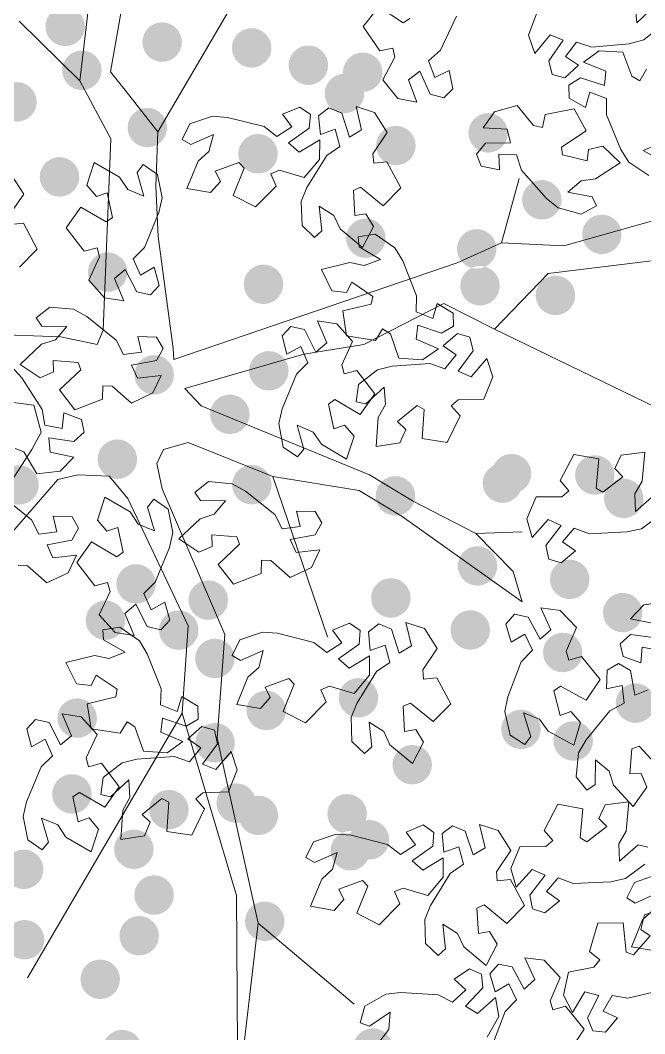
# Model space of a CAD drawing. Header units: millimetres. Extents: x 935 to 13922, y 3203 to 7816.
# Drawn here: x 4531.7 to 4587.6, y 7140.3 to 7231 of the extents above; entities that cross this region are included whole.
import ezdxf

# ---------------------------------------------------------------- set-up
doc = ezdxf.new("R2010")
doc.units = ezdxf.units.MM
doc.layers.add('ALBERI frutti - Fruit', color=7, linetype='Continuous', lineweight=5, true_color=0xfd8930)
doc.layers.add('Albero_tronco', color=7, linetype='Continuous', lineweight=5, true_color=0x846648)
doc.layers.add('ALBERO - TREE', color=96, linetype='Continuous', lineweight=5)

msp = doc.modelspace()

# ---------------------------------------------------------------- hatches: boundary and pattern name
at = {"layer": 'ALBERI frutti - Fruit', "lineweight": 30}
h = msp.add_hatch(color=256, dxfattribs=at)
h.dxf.hatch_style = 1
edge = h.paths.add_edge_path()
edge.add_arc((4511.46, 7260.96), 1.767, 0, 360)
edge = h.paths.add_edge_path()
edge.add_arc((4504.009, 7261.073), 1.767, 0, 360)
edge = h.paths.add_edge_path()
edge.add_arc((4513.956, 7248.64), 1.767, 0, 360)
edge = h.paths.add_edge_path()
edge.add_arc((4515.096, 7240.542), 1.767, 0, 360)
edge = h.paths.add_edge_path()
edge.add_arc((4538.759, 7245.944), 1.767, 0, 360)
edge = h.paths.add_edge_path()
edge.add_arc((4541.498, 7249.192), 1.767, 0, 360)
edge = h.paths.add_edge_path()
edge.add_arc((4526.317, 7234.492), 1.767, 0, 360)
edge = h.paths.add_edge_path()
edge.add_arc((4531.441, 7223.647), 1.767, 0, 360)
edge = h.paths.add_edge_path()
edge.add_arc((4535.759, 7230.398), 1.767, 0, 360)
edge = h.paths.add_edge_path()
edge.add_arc((4536.231, 7237.181), 1.767, 0, 360)
edge = h.paths.add_edge_path()
edge.add_arc((4571.409, 7245.07), 1.767, 0, 360)
edge = h.paths.add_edge_path()
edge.add_arc((4575.948, 7236.176), 1.767, 0, 360)
edge = h.paths.add_edge_path()
edge.add_arc((4579.685, 7243.054), 1.767, 0, 360)
edge = h.paths.add_edge_path()
edge.add_arc((4580.308, 7249.601), 1.767, 0, 360)
edge = h.paths.add_edge_path()
edge.add_arc((4572.057, 7250.801), 1.767, 0, 360)
edge = h.paths.add_edge_path()
edge.add_arc((4585.139, 7256.847), 1.767, 0, 360)
edge = h.paths.add_edge_path()
edge.add_arc((4574.289, 7258.212), 1.767, 0, 360)
edge = h.paths.add_edge_path()
edge.add_arc((4564.713, 7257.069), 1.767, 0, 360)
edge = h.paths.add_edge_path()
edge.add_arc((4549.891, 7264.367), 1.767, 0, 360)
edge = h.paths.add_edge_path()
edge.add_arc((4553.38, 7268.261), 1.767, 0, 360)
edge = h.paths.add_edge_path()
edge.add_arc((4572.278, 7275.868), 1.767, 0, 360)
edge = h.paths.add_edge_path()
edge.add_arc((4577.816, 7283.567), 1.767, 0, 360)
edge = h.paths.add_edge_path()
edge.add_arc((4571.988, 7279.172), 1.767, 0, 360)
edge = h.paths.add_edge_path()
edge.add_arc((4562.062, 7280.132), 1.767, 0, 360)
edge = h.paths.add_edge_path()
edge.add_arc((4556.917, 7295.607), 1.767, 0, 360)
edge = h.paths.add_edge_path()
edge.add_arc((4560.153, 7293.074), 1.767, 0, 360)
edge = h.paths.add_edge_path()
edge.add_arc((4564.751, 7288.419), 1.767, 0, 360)
edge = h.paths.add_edge_path()
edge.add_arc((4573.005, 7289.557), 1.767, 0, 360)
edge = h.paths.add_edge_path()
edge.add_arc((4534.645, 7285.614), 1.767, 0, 360)
edge = h.paths.add_edge_path()
edge.add_arc((4538.957, 7277.093), 1.767, 0, 360)
edge = h.paths.add_edge_path()
edge.add_arc((4543.123, 7267.902), 1.767, 0, 360)
edge = h.paths.add_edge_path()
edge.add_arc((4552.902, 7276.002), 1.767, 0, 360)
edge = h.paths.add_edge_path()
edge.add_arc((4531.021, 7258.049), 1.767, 0, 360)
edge = h.paths.add_edge_path()
edge.add_arc((4539.826, 7260.354), 1.767, 0, 360)
edge = h.paths.add_edge_path()
edge.add_arc((4547.96, 7247.745), 1.767, 0, 360)
edge = h.paths.add_edge_path()
edge.add_arc((4548.569, 7234.973), 1.767, 0, 360)
edge = h.paths.add_edge_path()
edge.add_arc((4552.444, 7228.478), 1.767, 0, 360)
edge = h.paths.add_edge_path()
edge.add_arc((4562.387, 7226.299), 1.767, 0, 360)
edge = h.paths.add_edge_path()
edge.add_arc((4553.017, 7219.001), 1.767, 0, 360)
edge = h.paths.add_edge_path()
edge.add_arc((4544.435, 7228.997), 1.767, 0, 360)
edge = h.paths.add_edge_path()
edge.add_arc((4543.112, 7221.347), 1.767, 0, 360)
edge = h.paths.add_edge_path()
edge.add_arc((4520.341, 7256.86), 1.767, 0, 360)
edge = h.paths.add_edge_path()
edge.add_arc((4551.864, 7258.07), 1.767, 0, 360)
edge = h.paths.add_edge_path()
edge.add_arc((4564.301, 7247.935), 1.767, 0, 360)
edge = h.paths.add_edge_path()
edge.add_arc((4512.087, 7282.492), 1.767, 0, 360)
edge = h.paths.add_edge_path()
edge.add_arc((4507.932, 7277.027), 1.767, 0, 360)
edge = h.paths.add_edge_path()
edge.add_arc((4524.362, 7275.293), 1.767, 0, 360)
edge = h.paths.add_edge_path()
edge.add_arc((4522.823, 7287.449), 1.767, 0, 360)
edge = h.paths.add_edge_path()
edge.add_arc((4536.651, 7295.149), 1.767, 0, 360)
edge = h.paths.add_edge_path()
edge.add_arc((4509.531, 7237.155), 1.767, 0, 360)
h = msp.add_hatch(color=256, dxfattribs=at)
h.dxf.hatch_style = 1
edge = h.paths.add_edge_path()
edge.add_arc((4512.064, 7192.278), 1.767, 0, 360)
edge = h.paths.add_edge_path()
edge.add_arc((4504.613, 7192.391), 1.767, 0, 360)
edge = h.paths.add_edge_path()
edge.add_arc((4514.56, 7179.959), 1.767, 0, 360)
edge = h.paths.add_edge_path()
edge.add_arc((4515.7, 7171.86), 1.767, 0, 360)
edge = h.paths.add_edge_path()
edge.add_arc((4539.363, 7177.263), 1.767, 0, 360)
edge = h.paths.add_edge_path()
edge.add_arc((4542.102, 7180.511), 1.767, 0, 360)
edge = h.paths.add_edge_path()
edge.add_arc((4526.921, 7165.811), 1.767, 0, 360)
edge = h.paths.add_edge_path()
edge.add_arc((4532.046, 7154.966), 1.767, 0, 360)
edge = h.paths.add_edge_path()
edge.add_arc((4536.363, 7161.717), 1.767, 0, 360)
edge = h.paths.add_edge_path()
edge.add_arc((4536.835, 7168.5), 1.767, 0, 360)
edge = h.paths.add_edge_path()
edge.add_arc((4572.013, 7176.388), 1.767, 0, 360)
edge = h.paths.add_edge_path()
edge.add_arc((4576.552, 7167.495), 1.767, 0, 360)
edge = h.paths.add_edge_path()
edge.add_arc((4580.289, 7174.372), 1.767, 0, 360)
edge = h.paths.add_edge_path()
edge.add_arc((4580.912, 7180.92), 1.767, 0, 360)
edge = h.paths.add_edge_path()
edge.add_arc((4572.661, 7182.12), 1.767, 0, 360)
edge = h.paths.add_edge_path()
edge.add_arc((4585.744, 7188.165), 1.767, 0, 360)
edge = h.paths.add_edge_path()
edge.add_arc((4574.893, 7189.53), 1.767, 0, 360)
edge = h.paths.add_edge_path()
edge.add_arc((4565.317, 7188.387), 1.767, 0, 360)
edge = h.paths.add_edge_path()
edge.add_arc((4550.495, 7195.686), 1.767, 0, 360)
edge = h.paths.add_edge_path()
edge.add_arc((4553.984, 7199.58), 1.767, 0, 360)
edge = h.paths.add_edge_path()
edge.add_arc((4572.882, 7207.187), 1.767, 0, 360)
edge = h.paths.add_edge_path()
edge.add_arc((4578.42, 7214.885), 1.767, 0, 360)
edge = h.paths.add_edge_path()
edge.add_arc((4572.592, 7210.491), 1.767, 0, 360)
edge = h.paths.add_edge_path()
edge.add_arc((4562.666, 7211.45), 1.767, 0, 360)
edge = h.paths.add_edge_path()
edge.add_arc((4557.521, 7226.926), 1.767, 0, 360)
edge = h.paths.add_edge_path()
edge.add_arc((4560.757, 7224.393), 1.767, 0, 360)
edge = h.paths.add_edge_path()
edge.add_arc((4565.355, 7219.737), 1.767, 0, 360)
edge = h.paths.add_edge_path()
edge.add_arc((4573.609, 7220.875), 1.767, 0, 360)
edge = h.paths.add_edge_path()
edge.add_arc((4535.249, 7216.933), 1.767, 0, 360)
edge = h.paths.add_edge_path()
edge.add_arc((4539.561, 7208.412), 1.767, 0, 360)
edge = h.paths.add_edge_path()
edge.add_arc((4543.727, 7199.221), 1.767, 0, 360)
edge = h.paths.add_edge_path()
edge.add_arc((4553.506, 7207.321), 1.767, 0, 360)
edge = h.paths.add_edge_path()
edge.add_arc((4531.625, 7189.368), 1.767, 0, 360)
edge = h.paths.add_edge_path()
edge.add_arc((4540.43, 7191.673), 1.767, 0, 360)
edge = h.paths.add_edge_path()
edge.add_arc((4548.564, 7179.064), 1.767, 0, 360)
edge = h.paths.add_edge_path()
edge.add_arc((4549.174, 7166.291), 1.767, 0, 360)
edge = h.paths.add_edge_path()
edge.add_arc((4553.049, 7159.796), 1.767, 0, 360)
edge = h.paths.add_edge_path()
edge.add_arc((4562.991, 7157.618), 1.767, 0, 360)
edge = h.paths.add_edge_path()
edge.add_arc((4553.621, 7150.319), 1.767, 0, 360)
edge = h.paths.add_edge_path()
edge.add_arc((4545.039, 7160.316), 1.767, 0, 360)
edge = h.paths.add_edge_path()
edge.add_arc((4543.716, 7152.666), 1.767, 0, 360)
edge = h.paths.add_edge_path()
edge.add_arc((4520.945, 7188.179), 1.767, 0, 360)
edge = h.paths.add_edge_path()
edge.add_arc((4552.468, 7189.388), 1.767, 0, 360)
edge = h.paths.add_edge_path()
edge.add_arc((4564.905, 7179.253), 1.767, 0, 360)
edge = h.paths.add_edge_path()
edge.add_arc((4512.691, 7213.811), 1.767, 0, 360)
edge = h.paths.add_edge_path()
edge.add_arc((4508.536, 7208.345), 1.767, 0, 360)
edge = h.paths.add_edge_path()
edge.add_arc((4524.966, 7206.611), 1.767, 0, 360)
edge = h.paths.add_edge_path()
edge.add_arc((4523.427, 7218.767), 1.767, 0, 360)
edge = h.paths.add_edge_path()
edge.add_arc((4537.255, 7226.468), 1.767, 0, 360)
edge = h.paths.add_edge_path()
edge.add_arc((4510.135, 7168.474), 1.767, 0, 360)
h = msp.add_hatch(color=256, dxfattribs=at)
h.dxf.hatch_style = 1
edge = h.paths.add_edge_path()
edge.add_arc((4583.159, 7190.261), 1.767, 0, 360)
edge = h.paths.add_edge_path()
edge.add_arc((4575.708, 7190.375), 1.767, 0, 360)
edge = h.paths.add_edge_path()
edge.add_arc((4585.655, 7177.942), 1.767, 0, 360)
edge = h.paths.add_edge_path()
edge.add_arc((4586.795, 7169.844), 1.767, 0, 360)
edge = h.paths.add_edge_path()
edge.add_arc((4610.458, 7175.246), 1.767, 0, 360)
edge = h.paths.add_edge_path()
edge.add_arc((4613.197, 7178.494), 1.767, 0, 360)
edge = h.paths.add_edge_path()
edge.add_arc((4598.016, 7163.794), 1.767, 0, 360)
edge = h.paths.add_edge_path()
edge.add_arc((4603.14, 7152.949), 1.767, 0, 360)
edge = h.paths.add_edge_path()
edge.add_arc((4607.458, 7159.7), 1.767, 0, 360)
edge = h.paths.add_edge_path()
edge.add_arc((4607.93, 7166.483), 1.767, 0, 360)
edge = h.paths.add_edge_path()
edge.add_arc((4643.108, 7174.371), 1.767, 0, 360)
edge = h.paths.add_edge_path()
edge.add_arc((4647.647, 7165.478), 1.767, 0, 360)
edge = h.paths.add_edge_path()
edge.add_arc((4651.384, 7172.356), 1.767, 0, 360)
edge = h.paths.add_edge_path()
edge.add_arc((4652.007, 7178.903), 1.767, 0, 360)
edge = h.paths.add_edge_path()
edge.add_arc((4643.756, 7180.103), 1.767, 0, 360)
edge = h.paths.add_edge_path()
edge.add_arc((4656.838, 7186.149), 1.767, 0, 360)
edge = h.paths.add_edge_path()
edge.add_arc((4645.988, 7187.513), 1.767, 0, 360)
edge = h.paths.add_edge_path()
edge.add_arc((4636.412, 7186.371), 1.767, 0, 360)
edge = h.paths.add_edge_path()
edge.add_arc((4621.59, 7193.669), 1.767, 0, 360)
edge = h.paths.add_edge_path()
edge.add_arc((4625.079, 7197.563), 1.767, 0, 360)
edge = h.paths.add_edge_path()
edge.add_arc((4643.977, 7205.17), 1.767, 0, 360)
edge = h.paths.add_edge_path()
edge.add_arc((4649.515, 7212.868), 1.767, 0, 360)
edge = h.paths.add_edge_path()
edge.add_arc((4643.687, 7208.474), 1.767, 0, 360)
edge = h.paths.add_edge_path()
edge.add_arc((4633.761, 7209.434), 1.767, 0, 360)
edge = h.paths.add_edge_path()
edge.add_arc((4628.615, 7224.909), 1.767, 0, 360)
edge = h.paths.add_edge_path()
edge.add_arc((4631.852, 7222.376), 1.767, 0, 360)
edge = h.paths.add_edge_path()
edge.add_arc((4636.45, 7217.721), 1.767, 0, 360)
edge = h.paths.add_edge_path()
edge.add_arc((4644.704, 7218.859), 1.767, 0, 360)
edge = h.paths.add_edge_path()
edge.add_arc((4606.344, 7214.916), 1.767, 0, 360)
edge = h.paths.add_edge_path()
edge.add_arc((4610.656, 7206.395), 1.767, 0, 360)
edge = h.paths.add_edge_path()
edge.add_arc((4614.822, 7197.204), 1.767, 0, 360)
edge = h.paths.add_edge_path()
edge.add_arc((4624.601, 7205.304), 1.767, 0, 360)
edge = h.paths.add_edge_path()
edge.add_arc((4602.72, 7187.351), 1.767, 0, 360)
edge = h.paths.add_edge_path()
edge.add_arc((4611.525, 7189.656), 1.767, 0, 360)
edge = h.paths.add_edge_path()
edge.add_arc((4619.659, 7177.047), 1.767, 0, 360)
edge = h.paths.add_edge_path()
edge.add_arc((4620.268, 7164.274), 1.767, 0, 360)
edge = h.paths.add_edge_path()
edge.add_arc((4624.143, 7157.779), 1.767, 0, 360)
edge = h.paths.add_edge_path()
edge.add_arc((4634.086, 7155.601), 1.767, 0, 360)
edge = h.paths.add_edge_path()
edge.add_arc((4624.716, 7148.303), 1.767, 0, 360)
edge = h.paths.add_edge_path()
edge.add_arc((4616.134, 7158.299), 1.767, 0, 360)
edge = h.paths.add_edge_path()
edge.add_arc((4614.811, 7150.649), 1.767, 0, 360)
edge = h.paths.add_edge_path()
edge.add_arc((4592.04, 7186.162), 1.767, 0, 360)
edge = h.paths.add_edge_path()
edge.add_arc((4623.563, 7187.372), 1.767, 0, 360)
edge = h.paths.add_edge_path()
edge.add_arc((4636, 7177.236), 1.767, 0, 360)
edge = h.paths.add_edge_path()
edge.add_arc((4583.786, 7211.794), 1.767, 0, 360)
edge = h.paths.add_edge_path()
edge.add_arc((4579.631, 7206.328), 1.767, 0, 360)
edge = h.paths.add_edge_path()
edge.add_arc((4596.061, 7204.595), 1.767, 0, 360)
edge = h.paths.add_edge_path()
edge.add_arc((4594.522, 7216.751), 1.767, 0, 360)
edge = h.paths.add_edge_path()
edge.add_arc((4608.35, 7224.451), 1.767, 0, 360)
edge = h.paths.add_edge_path()
edge.add_arc((4581.23, 7166.457), 1.767, 0, 360)
h = msp.add_hatch(color=256, dxfattribs=at)
h.dxf.hatch_style = 1
edge = h.paths.add_edge_path()
edge.add_arc((4500.463, 7141.724), 1.767, 0, 360)
edge = h.paths.add_edge_path()
edge.add_arc((4493.012, 7141.837), 1.767, 0, 360)
edge = h.paths.add_edge_path()
edge.add_arc((4502.959, 7129.404), 1.767, 0, 360)
edge = h.paths.add_edge_path()
edge.add_arc((4504.099, 7121.306), 1.767, 0, 360)
edge = h.paths.add_edge_path()
edge.add_arc((4527.762, 7126.708), 1.767, 0, 360)
edge = h.paths.add_edge_path()
edge.add_arc((4530.501, 7129.957), 1.767, 0, 360)
edge = h.paths.add_edge_path()
edge.add_arc((4515.32, 7115.257), 1.767, 0, 360)
edge = h.paths.add_edge_path()
edge.add_arc((4520.445, 7104.412), 1.767, 0, 360)
edge = h.paths.add_edge_path()
edge.add_arc((4524.762, 7111.162), 1.767, 0, 360)
edge = h.paths.add_edge_path()
edge.add_arc((4525.234, 7117.945), 1.767, 0, 360)
edge = h.paths.add_edge_path()
edge.add_arc((4560.412, 7125.834), 1.767, 0, 360)
edge = h.paths.add_edge_path()
edge.add_arc((4564.951, 7116.94), 1.767, 0, 360)
edge = h.paths.add_edge_path()
edge.add_arc((4568.688, 7123.818), 1.767, 0, 360)
edge = h.paths.add_edge_path()
edge.add_arc((4569.312, 7130.365), 1.767, 0, 360)
edge = h.paths.add_edge_path()
edge.add_arc((4561.06, 7131.566), 1.767, 0, 360)
edge = h.paths.add_edge_path()
edge.add_arc((4574.143, 7137.611), 1.767, 0, 360)
edge = h.paths.add_edge_path()
edge.add_arc((4563.292, 7138.976), 1.767, 0, 360)
edge = h.paths.add_edge_path()
edge.add_arc((4553.716, 7137.833), 1.767, 0, 360)
edge = h.paths.add_edge_path()
edge.add_arc((4538.894, 7145.131), 1.767, 0, 360)
edge = h.paths.add_edge_path()
edge.add_arc((4542.383, 7149.026), 1.767, 0, 360)
edge = h.paths.add_edge_path()
edge.add_arc((4561.281, 7156.633), 1.767, 0, 360)
edge = h.paths.add_edge_path()
edge.add_arc((4566.82, 7164.331), 1.767, 0, 360)
edge = h.paths.add_edge_path()
edge.add_arc((4560.991, 7159.937), 1.767, 0, 360)
edge = h.paths.add_edge_path()
edge.add_arc((4551.065, 7160.896), 1.767, 0, 360)
edge = h.paths.add_edge_path()
edge.add_arc((4545.92, 7176.371), 1.767, 0, 360)
edge = h.paths.add_edge_path()
edge.add_arc((4549.156, 7173.838), 1.767, 0, 360)
edge = h.paths.add_edge_path()
edge.add_arc((4553.754, 7169.183), 1.767, 0, 360)
edge = h.paths.add_edge_path()
edge.add_arc((4562.008, 7170.321), 1.767, 0, 360)
edge = h.paths.add_edge_path()
edge.add_arc((4523.648, 7166.379), 1.767, 0, 360)
edge = h.paths.add_edge_path()
edge.add_arc((4527.961, 7157.857), 1.767, 0, 360)
edge = h.paths.add_edge_path()
edge.add_arc((4532.126, 7148.667), 1.767, 0, 360)
edge = h.paths.add_edge_path()
edge.add_arc((4541.905, 7156.766), 1.767, 0, 360)
edge = h.paths.add_edge_path()
edge.add_arc((4520.024, 7138.813), 1.767, 0, 360)
edge = h.paths.add_edge_path()
edge.add_arc((4528.829, 7141.119), 1.767, 0, 360)
edge = h.paths.add_edge_path()
edge.add_arc((4536.963, 7128.51), 1.767, 0, 360)
edge = h.paths.add_edge_path()
edge.add_arc((4537.573, 7115.737), 1.767, 0, 360)
edge = h.paths.add_edge_path()
edge.add_arc((4541.448, 7109.242), 1.767, 0, 360)
edge = h.paths.add_edge_path()
edge.add_arc((4551.39, 7107.064), 1.767, 0, 360)
edge = h.paths.add_edge_path()
edge.add_arc((4542.02, 7099.765), 1.767, 0, 360)
edge = h.paths.add_edge_path()
edge.add_arc((4533.438, 7109.762), 1.767, 0, 360)
edge = h.paths.add_edge_path()
edge.add_arc((4532.115, 7102.112), 1.767, 0, 360)
edge = h.paths.add_edge_path()
edge.add_arc((4509.344, 7137.624), 1.767, 0, 360)
edge = h.paths.add_edge_path()
edge.add_arc((4540.867, 7138.834), 1.767, 0, 360)
edge = h.paths.add_edge_path()
edge.add_arc((4553.304, 7128.699), 1.767, 0, 360)
edge = h.paths.add_edge_path()
edge.add_arc((4501.09, 7163.256), 1.767, 0, 360)
edge = h.paths.add_edge_path()
edge.add_arc((4496.935, 7157.791), 1.767, 0, 360)
edge = h.paths.add_edge_path()
edge.add_arc((4513.365, 7156.057), 1.767, 0, 360)
edge = h.paths.add_edge_path()
edge.add_arc((4511.826, 7168.213), 1.767, 0, 360)
edge = h.paths.add_edge_path()
edge.add_arc((4525.654, 7175.914), 1.767, 0, 360)
edge = h.paths.add_edge_path()
edge.add_arc((4498.534, 7117.919), 1.767, 0, 360)

# ---------------------------------------------------------------- linework, layer by layer
at = {"layer": 'ALBERO - TREE', "lineweight": 9}
for points in [[(4570.77, 7231.328), (4569.339, 7228.283), (4568.264, 7227.327), (4568.846, 7225.832), (4570.116, 7226.458), (4570.461, 7224.818), (4569.636, 7224.004), (4568.435, 7224.349), (4568.435, 7224.349), (4567.508, 7226.4), (4566.495, 7225.627), (4567.233, 7223.612), (4565.534, 7223.959), (4564.195, 7225.606), (4565.259, 7227.645), (4565.088, 7228.464), (4563.919, 7228.212), (4563.919, 7228.212), (4562.426, 7230.384), (4563.815, 7232.158), (4566.013, 7230.73), (4566.615, 7231.098)], [(4586.782, 7232.283), (4586.914, 7230.726), (4588.521, 7232.254)], [(4589.21, 7230.548), (4587.539, 7229.201), (4586.236, 7228.851), (4582.886, 7228.537), (4581.516, 7228.977), (4580.524, 7227.717), (4581.708, 7226.94), (4580.47, 7225.811), (4579.351, 7226.108), (4579.037, 7227.317), (4579.037, 7227.317), (4580.334, 7229.158), (4579.154, 7229.638), (4577.792, 7227.979), (4577.228, 7229.619), (4577.967, 7231.608)], [(4587.999, 7217.061), (4586.215, 7218.255), (4585.492, 7219.394), (4584.194, 7222.498), (4584.205, 7223.936), (4582.706, 7224.507), (4582.318, 7223.146), (4580.871, 7223.99), (4580.821, 7225.148), (4581.882, 7225.807), (4581.882, 7225.807), (4584.025, 7225.118), (4584.131, 7226.388), (4582.142, 7227.193), (4583.539, 7228.221), (4585.659, 7228.109), (4586.457, 7225.951), (4587.179, 7225.529), (4587.776, 7226.566)], [(4588.931, 7219.896), (4587.484, 7219.306), (4589.422, 7218.228)], [(4530.905, 7217.19), (4532.048, 7215.401), (4530.758, 7213.496)], [(4530.836, 7212.663), (4532.026, 7212.781), (4532.026, 7212.781), (4533.262, 7210.454), (4531.68, 7208.848)], [(4530.97, 7199.96), (4531.878, 7198.961), (4533.691, 7196.127), (4533.927, 7194.708), (4535.502, 7194.404), (4535.65, 7195.812), (4537.221, 7195.229), (4537.469, 7194.097), (4536.538, 7193.265), (4536.538, 7193.265), (4534.308, 7193.575), (4534.422, 7192.305), (4536.52, 7191.855), (4535.32, 7190.602), (4533.213, 7190.348), (4532.056, 7192.336), (4531.271, 7192.627)], [(4589.08, 7186.719), (4587.348, 7185.45), (4586.031, 7185.16), (4582.67, 7184.999), (4581.322, 7185.501), (4580.273, 7184.287), (4581.421, 7183.457), (4580.133, 7182.385), (4579.028, 7182.733), (4578.77, 7183.955), (4578.77, 7183.955), (4580.149, 7185.735), (4578.992, 7186.268), (4577.556, 7184.673), (4577.067, 7186.337), (4577.896, 7188.291), (4580.196, 7188.305), (4580.84, 7188.84), (4580.069, 7189.755), (4580.069, 7189.755), (4581.289, 7192.091), (4583.508, 7191.694), (4583.275, 7189.083), (4583.882, 7188.724), (4585.679, 7190.105), (4584.964, 7190.833), (4585.514, 7192.037), (4587.638, 7192.306), (4587.402, 7189.696), (4586.732, 7188.563), (4586.793, 7187.002), (4588.468, 7188.455)], [(4530.119, 7188.349), (4532.738, 7186.237), (4533.412, 7184.967), (4535.002, 7185.178), (4534.696, 7186.56), (4536.371, 7186.506), (4536.965, 7185.511), (4536.346, 7184.427), (4536.346, 7184.427), (4534.133, 7184.013), (4534.644, 7182.845), (4536.777, 7183.084), (4536.037, 7181.516), (4534.12, 7180.605), (4532.391, 7182.123), (4531.555, 7182.15)], [(4588.462, 7176.96), (4586.359, 7177.387), (4587.543, 7178.653), (4589.648, 7178.931)], [(4588.984, 7174.563), (4587.406, 7174.85), (4587.274, 7173.44), (4585.696, 7174.005), (4585.435, 7175.134), (4586.357, 7175.977), (4586.357, 7175.977), (4588.59, 7175.692)], [(4588.916, 7164.051), (4587.135, 7165.976), (4586.462, 7165.766), (4586.281, 7163.507), (4587.301, 7163.549), (4587.824, 7162.334), (4586.599, 7160.578), (4584.822, 7162.503), (4584.431, 7163.76), (4583.232, 7164.762), (4583.187, 7162.545), (4582.456, 7162.042), (4581.489, 7163.256), (4581.709, 7165.391), (4582.377, 7166.563), (4584.512, 7169.164), (4585.789, 7169.827), (4585.591, 7171.419), (4584.206, 7171.124), (4584.275, 7172.799), (4585.275, 7173.385), (4586.354, 7172.756), (4586.354, 7172.756), (4586.749, 7170.54), (4587.921, 7171.04)], [(4587.644, 7155.418), (4585.913, 7154.148), (4584.596, 7153.858), (4581.235, 7153.697), (4579.887, 7154.199), (4578.838, 7152.985), (4579.986, 7152.156), (4578.698, 7151.083), (4577.593, 7151.432), (4577.335, 7152.654), (4577.335, 7152.654), (4578.714, 7154.433), (4577.557, 7154.967), (4576.121, 7153.371), (4575.632, 7155.035), (4576.461, 7156.989), (4578.761, 7157.003), (4579.404, 7157.538), (4578.634, 7158.453), (4578.634, 7158.453), (4579.854, 7160.789), (4582.073, 7160.392), (4581.84, 7157.781), (4582.447, 7157.422), (4584.244, 7158.803), (4583.529, 7159.531), (4584.079, 7160.735), (4586.203, 7161.004), (4585.967, 7158.394), (4585.297, 7157.262), (4585.358, 7155.7), (4587.033, 7157.154), (4587.896, 7156.949)], [(4588.805, 7152.852), (4586.777, 7151.955), (4586.012, 7152.404), (4586.703, 7153.794), (4588.731, 7154.498)], [(4589.395, 7144.225), (4586.124, 7143.436), (4584.706, 7143.675), (4583.904, 7142.286), (4585.187, 7141.687), (4584.123, 7140.392), (4582.972, 7140.526), (4582.49, 7141.678), (4582.49, 7141.678), (4583.51, 7143.685), (4582.273, 7143.992), (4581.163, 7142.155), (4580.37, 7143.698), (4580.817, 7145.772), (4583.074, 7146.218), (4583.605, 7146.865), (4582.677, 7147.618), (4582.677, 7147.618), (4583.436, 7150.142), (4585.69, 7150.169), (4585.952, 7147.56), (4586.615, 7147.322), (4588.121, 7149.016), (4587.282, 7149.597), (4587.596, 7150.882), (4589.632, 7151.546)], [(4588.548, 7147.664), (4586.439, 7148.03), (4587.431, 7150.456), (4588.404, 7151.341)], [(4573.944, 7139.1), (4575.143, 7142.244), (4576.142, 7143.278), (4575.45, 7144.725), (4574.23, 7144.006), (4573.764, 7145.615), (4574.526, 7146.488), (4575.749, 7146.235), (4575.749, 7146.235), (4576.827, 7144.259), (4577.779, 7145.105), (4576.893, 7147.06), (4578.613, 7146.841), (4580.071, 7145.299), (4579.163, 7143.186), (4579.395, 7142.382), (4580.542, 7142.721), (4580.542, 7142.721), (4582.194, 7140.668), (4580.941, 7138.794)], [(4563.93, 7139.586), (4564.719, 7140.639), (4564.829, 7142.198), (4563.006, 7140.936), (4562.17, 7141.234), (4562.588, 7142.728), (4564.447, 7143.801), (4565.788, 7143.946), (4569.147, 7143.739), (4570.432, 7143.093), (4571.607, 7144.185), (4570.556, 7145.135), (4571.954, 7146.06), (4573.014, 7145.593), (4573.137, 7144.351), (4573.137, 7144.351), (4571.572, 7142.732), (4572.664, 7142.076), (4574.265, 7143.505), (4574.57, 7141.798), (4573.533, 7139.946)]]:
    msp.add_lwpolyline(points, dxfattribs=at)
for points in [[(4546.924, 7221.669), (4548.952, 7222.373), (4550.296, 7222.263), (4553.556, 7221.429), (4554.697, 7220.554), (4556.056, 7221.406), (4555.203, 7222.536), (4556.749, 7223.182), (4557.703, 7222.525), (4557.591, 7221.281), (4557.591, 7221.281), (4555.749, 7219.985), (4556.699, 7219.135), (4558.54, 7220.238), (4558.518, 7218.504), (4557.152, 7216.88), (4554.949, 7217.542), (4554.177, 7217.22), (4554.644, 7216.119), (4554.644, 7216.119), (4552.792, 7214.245), (4550.787, 7215.276), (4551.778, 7217.704), (4551.303, 7218.225), (4549.179, 7217.433), (4549.649, 7216.527), (4548.77, 7215.538), (4546.66, 7215.905), (4547.652, 7218.33), (4548.625, 7219.216), (4549.026, 7220.727), (4546.998, 7219.829), (4546.234, 7220.279)], [(4556.958, 7212.576), (4556.891, 7214.721), (4557.396, 7215.972), (4559.165, 7218.835), (4560.341, 7219.663), (4559.932, 7221.214), (4558.599, 7220.737), (4558.444, 7222.405), (4559.356, 7223.12), (4560.51, 7222.641), (4560.51, 7222.641), (4561.197, 7220.498), (4562.292, 7221.15), (4561.788, 7223.236), (4563.436, 7222.698), (4564.579, 7220.91), (4563.29, 7219.005), (4563.367, 7218.172), (4564.557, 7218.29), (4564.557, 7218.29), (4565.794, 7215.962), (4564.212, 7214.357), (4562.19, 7216.026), (4561.551, 7215.729), (4561.674, 7213.465), (4562.679, 7213.643), (4563.36, 7212.509), (4562.381, 7210.605), (4560.362, 7212.275), (4559.807, 7213.468), (4558.484, 7214.301), (4558.736, 7212.098), (4558.079, 7211.502)], [(4581.942, 7213.59), (4579.871, 7214.156), (4578.824, 7215.007), (4576.608, 7217.538), (4576.162, 7218.905), (4574.559, 7218.971), (4574.623, 7217.557), (4572.983, 7217.898), (4572.568, 7218.98), (4573.364, 7219.942), (4573.364, 7219.942), (4575.615, 7219.969), (4575.313, 7221.207), (4573.171, 7221.339), (4574.17, 7222.757), (4576.215, 7223.323), (4577.657, 7221.531), (4578.476, 7221.36), (4578.713, 7222.532), (4578.713, 7222.532), (4581.301, 7223.031), (4582.371, 7221.047), (4580.181, 7219.605), (4580.278, 7218.906), (4582.477, 7218.358), (4582.602, 7219.371), (4583.887, 7219.689), (4585.419, 7218.194), (4583.229, 7216.755), (4581.926, 7216.575), (4580.741, 7215.556), (4582.921, 7215.148), (4583.297, 7214.345)], [(4544.022, 7217.161), (4544.439, 7215.055), (4544.145, 7213.738), (4542.868, 7210.625), (4541.843, 7209.616), (4542.5, 7208.152), (4543.737, 7208.841), (4544.163, 7207.22), (4543.38, 7206.367), (4542.164, 7206.65), (4542.164, 7206.65), (4541.135, 7208.653), (4540.162, 7207.83), (4541, 7205.854), (4539.285, 7206.115), (4537.866, 7207.693), (4538.826, 7209.783), (4538.614, 7210.592), (4537.459, 7210.282), (4537.459, 7210.282), (4535.859, 7212.376), (4537.157, 7214.218), (4539.424, 7212.902), (4540.006, 7213.299), (4539.516, 7215.512), (4538.553, 7215.173), (4537.696, 7216.18), (4538.351, 7218.219), (4540.615, 7216.901), (4541.358, 7215.814), (4542.799, 7215.209), (4542.19, 7217.342), (4542.742, 7218.037)], [(4563.511, 7211.81), (4565.27, 7210.579), (4565.969, 7209.425), (4567.202, 7206.295), (4567.161, 7204.857), (4568.648, 7204.255), (4569.064, 7205.608), (4570.494, 7204.734), (4570.519, 7203.576), (4569.445, 7202.938), (4569.445, 7202.938), (4567.317, 7203.671), (4567.184, 7202.404), (4569.156, 7201.558), (4567.738, 7200.56), (4565.622, 7200.716), (4564.868, 7202.889), (4564.155, 7203.326), (4563.536, 7202.303), (4563.536, 7202.303), (4560.932, 7202.706), (4560.594, 7204.934), (4563.141, 7205.554), (4563.286, 7206.244), (4561.4, 7207.501), (4560.94, 7206.59), (4559.624, 7206.723), (4558.685, 7208.648), (4561.232, 7209.264), (4562.52, 7208.994), (4563.979, 7209.555), (4562.064, 7210.673), (4561.98, 7211.556)], [(4534.377, 7205.29), (4536.514, 7205.089), (4537.692, 7204.43), (4540.311, 7202.318), (4540.986, 7201.048), (4542.576, 7201.259), (4542.269, 7202.641), (4543.944, 7202.587), (4544.538, 7201.592), (4543.919, 7200.508), (4543.919, 7200.508), (4541.707, 7200.094), (4542.217, 7198.926), (4544.35, 7199.165), (4543.61, 7197.597), (4541.693, 7196.687), (4539.964, 7198.204), (4539.128, 7198.231), (4539.096, 7197.036), (4539.096, 7197.036), (4536.632, 7196.1), (4535.237, 7197.87), (4537.146, 7199.668), (4536.931, 7200.339), (4534.67, 7200.5), (4534.721, 7199.481), (4533.51, 7198.947), (4531.744, 7200.157), (4533.653, 7201.951), (4534.907, 7202.352), (4535.898, 7203.56), (4533.681, 7203.586), (4533.172, 7204.313)], [(4555.282, 7192.761), (4554.872, 7194.868), (4555.171, 7196.184), (4556.459, 7199.292), (4557.487, 7200.298), (4556.836, 7201.764), (4555.596, 7201.08), (4555.176, 7202.702), (4555.962, 7203.553), (4557.177, 7203.265), (4557.177, 7203.265), (4558.199, 7201.259), (4559.175, 7202.079), (4558.344, 7204.057), (4560.057, 7203.79), (4561.471, 7202.207), (4560.504, 7200.121), (4560.713, 7199.311), (4561.869, 7199.617), (4561.869, 7199.617), (4563.462, 7197.518), (4562.158, 7195.68), (4559.895, 7197.004), (4559.312, 7196.608), (4559.795, 7194.394), (4560.758, 7194.73), (4561.612, 7193.72), (4560.95, 7191.683), (4558.69, 7193.009), (4557.951, 7194.098), (4556.513, 7194.709), (4557.114, 7192.574), (4556.56, 7191.881)], [(4562.02, 7198.351), (4563.719, 7199.663), (4565.029, 7199.986), (4568.385, 7200.23), (4569.745, 7199.762), (4570.763, 7201.001), (4569.595, 7201.802), (4570.856, 7202.906), (4571.97, 7202.585), (4572.258, 7201.369), (4572.258, 7201.369), (4570.923, 7199.557), (4572.093, 7199.052), (4573.489, 7200.682), (4574.019, 7199.031), (4573.239, 7197.057), (4570.94, 7196.986), (4570.31, 7196.435), (4571.102, 7195.54), (4571.102, 7195.54), (4569.941, 7193.174), (4567.713, 7193.516), (4567.881, 7196.132), (4567.266, 7196.476), (4565.503, 7195.051), (4566.236, 7194.341), (4565.716, 7193.124), (4563.599, 7192.802), (4563.77, 7195.417), (4564.412, 7196.566), (4564.312, 7198.125), (4562.674, 7196.631), (4561.806, 7196.814)], [(4548.577, 7189.682), (4550.714, 7189.481), (4551.892, 7188.822), (4554.511, 7186.71), (4555.185, 7185.44), (4556.775, 7185.651), (4556.468, 7187.033), (4558.143, 7186.979), (4558.738, 7185.984), (4558.119, 7184.9), (4558.119, 7184.9), (4555.906, 7184.486), (4556.417, 7183.318), (4558.549, 7183.557), (4557.81, 7181.989), (4555.892, 7181.078), (4554.164, 7182.596), (4553.327, 7182.623), (4553.295, 7181.428), (4553.295, 7181.428), (4550.832, 7180.492), (4549.437, 7182.262), (4551.346, 7184.059), (4551.131, 7184.731), (4548.87, 7184.892), (4548.921, 7183.873), (4547.71, 7183.339), (4545.943, 7184.548), (4547.853, 7186.343), (4549.106, 7186.744), (4550.098, 7187.952), (4547.88, 7187.978), (4547.372, 7188.705)], [(4544.969, 7187.206), (4545.386, 7185.1), (4545.092, 7183.783), (4543.815, 7180.67), (4542.79, 7179.661), (4543.446, 7178.197), (4544.683, 7178.886), (4545.11, 7177.265), (4544.327, 7176.412), (4543.11, 7176.695), (4543.11, 7176.695), (4542.082, 7178.698), (4541.109, 7177.875), (4541.946, 7175.899), (4540.232, 7176.16), (4538.812, 7177.738), (4539.773, 7179.828), (4539.56, 7180.637), (4538.406, 7180.327), (4538.406, 7180.327), (4536.805, 7182.421), (4538.104, 7184.263), (4540.371, 7182.947), (4540.953, 7183.345), (4540.462, 7185.558), (4539.5, 7185.218), (4538.642, 7186.225), (4539.297, 7188.264), (4541.562, 7186.946), (4542.305, 7185.86), (4543.745, 7185.254), (4543.137, 7187.387), (4543.688, 7188.082)], [(4575.586, 7166.983), (4575.117, 7169.078), (4575.379, 7170.402), (4576.578, 7173.545), (4577.577, 7174.58), (4576.885, 7176.027), (4575.665, 7175.307), (4575.199, 7176.917), (4575.961, 7177.79), (4577.184, 7177.537), (4577.184, 7177.537), (4578.262, 7175.56), (4579.214, 7176.407), (4578.328, 7178.361), (4580.048, 7178.143), (4581.506, 7176.601), (4580.598, 7174.487), (4580.83, 7173.684), (4581.977, 7174.023), (4581.977, 7174.023), (4583.629, 7171.969), (4582.376, 7170.095), (4580.077, 7171.355), (4579.505, 7170.943), (4580.05, 7168.743), (4581.004, 7169.106), (4581.886, 7168.12), (4581.282, 7166.066), (4578.986, 7167.328), (4578.216, 7168.395), (4576.761, 7168.965), (4577.422, 7166.848), (4576.888, 7166.139)], [(4540.65, 7176.648), (4542.409, 7175.417), (4543.108, 7174.263), (4544.342, 7171.133), (4544.301, 7169.695), (4545.787, 7169.093), (4546.203, 7170.446), (4547.633, 7169.572), (4547.659, 7168.413), (4546.585, 7167.776), (4546.585, 7167.776), (4544.456, 7168.509), (4544.323, 7167.242), (4546.296, 7166.396), (4544.878, 7165.398), (4542.761, 7165.554), (4542.007, 7167.727), (4541.294, 7168.164), (4540.676, 7167.14), (4540.676, 7167.14), (4538.071, 7167.543), (4537.733, 7169.772), (4540.281, 7170.391), (4540.425, 7171.081), (4538.539, 7172.339), (4538.08, 7171.427), (4536.763, 7171.561), (4535.825, 7173.485), (4538.372, 7174.102), (4539.66, 7173.832), (4541.118, 7174.392), (4539.203, 7175.51), (4539.12, 7176.393)], [(4551.389, 7175.495), (4553.417, 7176.199), (4554.762, 7176.089), (4558.021, 7175.256), (4559.162, 7174.38), (4560.521, 7175.232), (4559.668, 7176.362), (4561.214, 7177.009), (4562.168, 7176.351), (4562.056, 7175.107), (4562.056, 7175.107), (4560.215, 7173.811), (4561.164, 7172.961), (4563.005, 7174.064), (4562.983, 7172.33), (4561.617, 7170.706), (4559.414, 7171.369), (4558.642, 7171.046), (4559.109, 7169.946), (4559.109, 7169.946), (4557.257, 7168.071), (4555.253, 7169.102), (4556.243, 7171.53), (4555.768, 7172.051), (4553.644, 7171.259), (4554.114, 7170.353), (4553.235, 7169.364), (4551.125, 7169.731), (4552.117, 7172.157), (4553.091, 7173.042), (4553.491, 7174.553), (4551.463, 7173.656), (4550.699, 7174.105)], [(4561.423, 7166.402), (4561.356, 7168.548), (4561.862, 7169.798), (4563.63, 7172.661), (4564.806, 7173.489), (4564.398, 7175.04), (4563.065, 7174.563), (4562.909, 7176.232), (4563.821, 7176.946), (4564.975, 7176.467), (4564.975, 7176.467), (4565.662, 7174.324), (4566.757, 7174.976), (4566.253, 7177.062), (4567.902, 7176.525), (4569.044, 7174.736), (4567.755, 7172.831), (4567.832, 7171.998), (4569.022, 7172.116), (4569.022, 7172.116), (4570.259, 7169.789), (4568.677, 7168.183), (4566.655, 7169.852), (4566.016, 7169.555), (4566.139, 7167.291), (4567.144, 7167.47), (4567.825, 7166.335), (4566.846, 7164.431), (4564.827, 7166.102), (4564.272, 7167.295), (4562.95, 7168.128), (4563.201, 7165.924), (4562.544, 7165.329)], [(4532.422, 7157.599), (4532.012, 7159.706), (4532.311, 7161.022), (4533.598, 7164.13), (4534.627, 7165.136), (4533.975, 7166.602), (4532.736, 7165.917), (4532.315, 7167.539), (4533.101, 7168.39), (4534.317, 7168.103), (4534.317, 7168.103), (4535.338, 7166.097), (4536.314, 7166.916), (4535.483, 7168.895), (4537.197, 7168.628), (4538.611, 7167.045), (4537.643, 7164.958), (4537.853, 7164.148), (4539.009, 7164.455), (4539.009, 7164.455), (4540.602, 7162.356), (4539.297, 7160.518), (4537.034, 7161.842), (4536.451, 7161.446), (4536.934, 7159.231), (4537.898, 7159.568), (4538.752, 7158.557), (4538.09, 7156.521), (4535.83, 7157.847), (4535.091, 7158.936), (4533.652, 7159.546), (4534.253, 7157.412), (4533.699, 7156.718)], [(4539.159, 7163.189), (4540.859, 7164.501), (4542.169, 7164.823), (4545.524, 7165.067), (4546.885, 7164.599), (4547.903, 7165.839), (4546.735, 7166.64), (4547.996, 7167.743), (4549.109, 7167.422), (4549.397, 7166.207), (4549.397, 7166.207), (4548.063, 7164.394), (4549.233, 7163.89), (4550.628, 7165.52), (4551.158, 7163.869), (4550.378, 7161.895), (4548.079, 7161.824), (4547.449, 7161.273), (4548.242, 7160.377), (4548.242, 7160.377), (4547.08, 7158.012), (4544.852, 7158.354), (4545.021, 7160.97), (4544.405, 7161.314), (4542.643, 7159.888), (4543.376, 7159.178), (4542.856, 7157.962), (4540.739, 7157.64), (4540.91, 7160.254), (4541.551, 7161.403), (4541.452, 7162.963), (4539.813, 7161.468), (4538.946, 7161.652)], [(4557.984, 7157.423), (4560.012, 7158.127), (4561.357, 7158.018), (4564.616, 7157.184), (4565.758, 7156.308), (4567.116, 7157.16), (4566.263, 7158.29), (4567.809, 7158.937), (4568.763, 7158.279), (4568.651, 7157.035), (4568.651, 7157.035), (4566.81, 7155.74), (4567.759, 7154.89), (4569.6, 7155.992), (4569.578, 7154.258), (4568.212, 7152.634), (4566.009, 7153.297), (4565.237, 7152.974), (4565.704, 7151.874), (4565.704, 7151.874), (4563.852, 7149.999), (4561.848, 7151.031), (4562.838, 7153.458), (4562.363, 7153.979), (4560.239, 7153.187), (4560.709, 7152.281), (4559.83, 7151.293), (4557.72, 7151.659), (4558.713, 7154.085), (4559.686, 7154.97), (4560.086, 7156.481), (4558.058, 7155.584), (4557.294, 7156.033)], [(4568.018, 7148.33), (4567.951, 7150.476), (4568.457, 7151.726), (4570.225, 7154.589), (4571.401, 7155.417), (4570.993, 7156.968), (4569.66, 7156.491), (4569.504, 7158.16), (4570.416, 7158.874), (4571.57, 7158.396), (4571.57, 7158.396), (4572.257, 7156.252), (4573.352, 7156.905), (4572.848, 7158.991), (4574.497, 7158.453), (4575.639, 7156.664), (4574.35, 7154.759), (4574.428, 7153.926), (4575.618, 7154.044), (4575.618, 7154.044), (4576.854, 7151.717), (4575.272, 7150.111), (4573.25, 7151.78), (4572.611, 7151.483), (4572.734, 7149.22), (4573.739, 7149.398), (4574.42, 7148.263), (4573.441, 7146.359), (4571.422, 7148.03), (4570.867, 7149.223), (4569.545, 7150.056), (4569.796, 7147.852), (4569.139, 7147.257)]]:
    msp.add_lwpolyline(points, close=True, dxfattribs=at)
at = {"layer": 'Albero_tronco', "lineweight": 9}
for p, q in [((4544.058, 7220.971), (4556.591, 7242.416)), ((4537.085, 7225.533), (4531.641, 7230.861)), ((4574.793, 7211.027), (4576.385, 7216.779)), ((4574.17, 7203.322), (4600.836, 7190.362)), ((4554.339, 7190.136), (4559.235, 7175.771)), ((4572.505, 7185.026), (4576.643, 7185.157)), ((4546.233, 7168.938), (4532.386, 7145.246)), ((4553.042, 7150.137), (4561.618, 7142.913))]:
    msp.add_line(p, q, dxfattribs=at)
for points in [[(4539.164, 7203.229), (4539.855, 7220.333), (4537.085, 7225.533), (4538.21, 7235.158), (4537.335, 7240.513), (4539.537, 7236.88), (4540.913, 7232.593), (4539.807, 7226.342), (4541.115, 7224.69), (4544.058, 7220.971), (4543.866, 7216.116), (4544.087, 7211.587), (4545.423, 7201.585)], [(4545.468, 7200.605), (4570.831, 7209.235), (4574.793, 7211.027), (4580.39, 7210.753), (4599.572, 7216.164)], [(4600.154, 7210.872), (4578.976, 7208.29), (4574.17, 7203.322), (4569.658, 7205.619), (4562.474, 7201.95), (4557.118, 7201.07), (4546.478, 7197.988)], [(4532.941, 7196.51), (4514.458, 7198.89), (4507.64, 7201.557), (4499.081, 7202.175), (4491.522, 7204.928), (4495.725, 7205.566), (4499.995, 7203.57), (4506.178, 7205.104), (4510.208, 7204.261), (4514.324, 7204.159), (4521.469, 7201.078), (4528.806, 7202.854), (4535.373, 7202.622)], [(4535.373, 7202.622), (4538.612, 7201.939), (4539.164, 7203.229)], [(4545.423, 7201.585), (4545.468, 7200.605)], [(4546.478, 7197.988), (4547.937, 7196.439)], [(4532.762, 7192.543), (4533.611, 7194.091), (4532.941, 7196.51)], [(4547.937, 7196.439), (4562.985, 7190.258), (4566.841, 7187.935), (4572.505, 7185.026), (4575.862, 7181.635), (4576.669, 7178.915), (4565.927, 7186.54), (4562.071, 7188.863), (4554.339, 7190.136), (4546.752, 7193.16)], [(4546.752, 7193.16), (4544.549, 7192.546), (4543.969, 7191.272), (4544.453, 7189.031)], [(4511.517, 7167.123), (4518.681, 7174.01), (4521.095, 7178.608), (4525.73, 7182.948), (4528.297, 7185.652), (4532.762, 7192.543)], [(4541.372, 7188.149), (4539.709, 7190.138), (4536.878, 7190.283), (4535.087, 7189.863)], [(4535.087, 7189.863), (4523.47, 7176.456), (4520.816, 7173.012), (4511.644, 7165.055)], [(4544.453, 7189.031), (4550.06, 7175.998), (4549.349, 7166.7), (4553.042, 7150.137), (4551.225, 7134.588), (4551.08, 7152.616), (4546.233, 7168.938), (4546.771, 7176.755), (4541.372, 7188.149)]]:
    msp.add_lwpolyline(points, dxfattribs=at)

doc.saveas('drawing.dxf')
